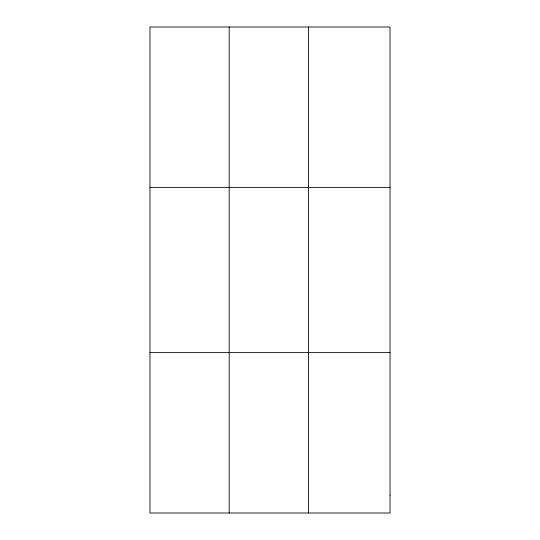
<?xml version="1.0" encoding="UTF-8"?>
<svg xmlns="http://www.w3.org/2000/svg" width="540" height="540" viewBox="0 0 540 540"><rect width="100%" height="100%" fill="white"/><g stroke="black" fill="none" stroke-linecap="round" stroke-linejoin="round"><path stroke-width="0.81" d="M229.19 27L229.19 513M308.414 27L308.414 513M149.965 187.38L390.035 187.38M149.965 352.62L390.035 352.62M390.035 495.18L390.035 513L149.965 513L149.965 27L390.035 27L390.035 495.18"/></g></svg>
